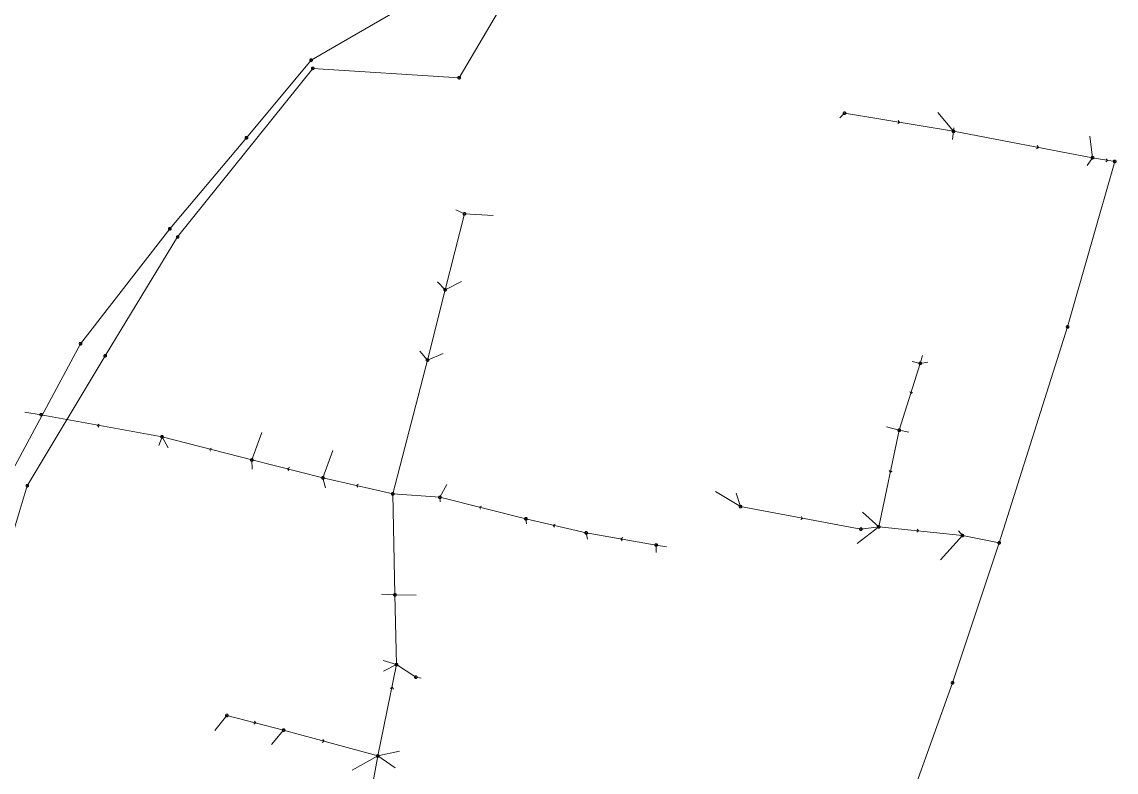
# Model space of a CAD drawing. Header units: metres. Extents: x 25504150 to 25508618, y 6694193 to 6702753.
# Drawn here: x 25504806.9 to 25505184, y 6695408.3 to 6695667.1 of the extents above; entities that cross this region are included whole.
import ezdxf

# ---------------------------------------------------------------- set-up
doc = ezdxf.new("R2010")
doc.units = ezdxf.units.M
for name, pattern in [('Sewer_node', [0]), ('Viemariputket', [0]), ('Viemarivarusteet', [0])]:
    doc.linetypes.add(name, pattern=pattern)
for name, color, linetype, lineweight in [('Sewer_node', 7, 'Sewer_node', 0), ('Viemariputket', 7, 'Viemariputket', 0), ('Viemarivarusteet', 7, 'Viemarivarusteet', 0)]:
    doc.layers.add(name, color=color, linetype=linetype, lineweight=lineweight)

msp = doc.modelspace()

# ---------------------------------------------------------------- linework, layer by layer
at = {"layer": 'Sewer_node', "color": 46, "linetype": 'Continuous', "true_color": 0x7f5f00, "flags": 128}
for points in [[(25504907.06, 6695653.88), (25504907.05, 6695653.95), (25504907.04, 6695654.02), (25504907.01, 6695654.09), (25504906.97, 6695654.15), (25504906.93, 6695654.21), (25504906.87, 6695654.25), (25504906.81, 6695654.29), (25504906.74, 6695654.32), (25504906.67, 6695654.33), (25504906.6, 6695654.34), (25504906.53, 6695654.33), (25504906.46, 6695654.32), (25504906.39, 6695654.29), (25504906.33, 6695654.25), (25504906.27, 6695654.21), (25504906.23, 6695654.15), (25504906.19, 6695654.09), (25504906.16, 6695654.02), (25504906.15, 6695653.95), (25504906.14, 6695653.88), (25504906.15, 6695653.81), (25504906.16, 6695653.74), (25504906.19, 6695653.67), (25504906.23, 6695653.61), (25504906.27, 6695653.55), (25504906.33, 6695653.51), (25504906.39, 6695653.47), (25504906.46, 6695653.44), (25504906.53, 6695653.43), (25504906.6, 6695653.42), (25504906.67, 6695653.43), (25504906.74, 6695653.44), (25504906.81, 6695653.47), (25504906.87, 6695653.51), (25504906.93, 6695653.55), (25504906.97, 6695653.61), (25504907.01, 6695653.67), (25504907.04, 6695653.74), (25504907.05, 6695653.81)], [(25504884.77, 6695627.11), (25504884.76, 6695627.18), (25504884.75, 6695627.26), (25504884.72, 6695627.32), (25504884.68, 6695627.39), (25504884.63, 6695627.44), (25504884.58, 6695627.49), (25504884.51, 6695627.53), (25504884.45, 6695627.56), (25504884.37, 6695627.57), (25504884.3, 6695627.58), (25504884.23, 6695627.57), (25504884.15, 6695627.56), (25504884.09, 6695627.53), (25504884.02, 6695627.49), (25504883.97, 6695627.44), (25504883.92, 6695627.39), (25504883.88, 6695627.32), (25504883.85, 6695627.26), (25504883.84, 6695627.18), (25504883.83, 6695627.11), (25504883.84, 6695627.04), (25504883.85, 6695626.96), (25504883.88, 6695626.9), (25504883.92, 6695626.83), (25504883.97, 6695626.78), (25504884.02, 6695626.73), (25504884.09, 6695626.69), (25504884.15, 6695626.66), (25504884.23, 6695626.65), (25504884.3, 6695626.64), (25504884.37, 6695626.65), (25504884.45, 6695626.66), (25504884.51, 6695626.69), (25504884.58, 6695626.73), (25504884.63, 6695626.78), (25504884.68, 6695626.83), (25504884.72, 6695626.9), (25504884.75, 6695626.96), (25504884.76, 6695627.04)], [(25504858.36, 6695595.72), (25504858.35, 6695595.79), (25504858.34, 6695595.86), (25504858.31, 6695595.93), (25504858.27, 6695595.99), (25504858.23, 6695596.05), (25504858.17, 6695596.09), (25504858.11, 6695596.13), (25504858.04, 6695596.16), (25504857.97, 6695596.17), (25504857.9, 6695596.18), (25504857.83, 6695596.17), (25504857.76, 6695596.16), (25504857.69, 6695596.13), (25504857.63, 6695596.09), (25504857.57, 6695596.05), (25504857.53, 6695595.99), (25504857.49, 6695595.93), (25504857.46, 6695595.86), (25504857.45, 6695595.79), (25504857.44, 6695595.72), (25504857.45, 6695595.65), (25504857.46, 6695595.58), (25504857.49, 6695595.51), (25504857.53, 6695595.45), (25504857.57, 6695595.39), (25504857.63, 6695595.35), (25504857.69, 6695595.31), (25504857.76, 6695595.28), (25504857.83, 6695595.27), (25504857.9, 6695595.26), (25504857.97, 6695595.27), (25504858.04, 6695595.28), (25504858.11, 6695595.31), (25504858.17, 6695595.35), (25504858.23, 6695595.39), (25504858.27, 6695595.45), (25504858.31, 6695595.51), (25504858.34, 6695595.58), (25504858.35, 6695595.65)], [(25504827.62, 6695556.07), (25504827.61, 6695556.14), (25504827.6, 6695556.21), (25504827.57, 6695556.28), (25504827.53, 6695556.34), (25504827.49, 6695556.4), (25504827.43, 6695556.44), (25504827.37, 6695556.48), (25504827.3, 6695556.51), (25504827.23, 6695556.52), (25504827.16, 6695556.53), (25504827.09, 6695556.52), (25504827.02, 6695556.51), (25504826.95, 6695556.48), (25504826.89, 6695556.44), (25504826.83, 6695556.4), (25504826.79, 6695556.34), (25504826.75, 6695556.28), (25504826.72, 6695556.21), (25504826.71, 6695556.14), (25504826.7, 6695556.07), (25504826.71, 6695556), (25504826.72, 6695555.93), (25504826.75, 6695555.86), (25504826.79, 6695555.8), (25504826.83, 6695555.74), (25504826.89, 6695555.7), (25504826.95, 6695555.66), (25504827.02, 6695555.63), (25504827.09, 6695555.62), (25504827.16, 6695555.61), (25504827.23, 6695555.62), (25504827.3, 6695555.63), (25504827.37, 6695555.66), (25504827.43, 6695555.7), (25504827.49, 6695555.74), (25504827.53, 6695555.8), (25504827.57, 6695555.86), (25504827.6, 6695555.93), (25504827.61, 6695556)], [(25505128.12, 6695439.11), (25505128.11, 6695439.18), (25505128.1, 6695439.25), (25505128.07, 6695439.32), (25505128.03, 6695439.38), (25505127.99, 6695439.44), (25505127.93, 6695439.48), (25505127.87, 6695439.52), (25505127.8, 6695439.55), (25505127.73, 6695439.56), (25505127.66, 6695439.57), (25505127.59, 6695439.56), (25505127.52, 6695439.55), (25505127.45, 6695439.52), (25505127.39, 6695439.48), (25505127.33, 6695439.44), (25505127.29, 6695439.38), (25505127.25, 6695439.32), (25505127.22, 6695439.25), (25505127.21, 6695439.18), (25505127.2, 6695439.11), (25505127.21, 6695439.04), (25505127.22, 6695438.97), (25505127.25, 6695438.9), (25505127.29, 6695438.84), (25505127.33, 6695438.78), (25505127.39, 6695438.74), (25505127.45, 6695438.7), (25505127.52, 6695438.67), (25505127.59, 6695438.66), (25505127.66, 6695438.65), (25505127.73, 6695438.66), (25505127.8, 6695438.67), (25505127.87, 6695438.7), (25505127.93, 6695438.74), (25505127.99, 6695438.78), (25505128.03, 6695438.84), (25505128.07, 6695438.9), (25505128.1, 6695438.97), (25505128.11, 6695439.04)]]:
    msp.add_lwpolyline(points, close=True, dxfattribs=at)
for points, elevation in [([(25504907.63, 6695651.05), (25504907.62, 6695651.12), (25504907.61, 6695651.19), (25504907.58, 6695651.26), (25504907.54, 6695651.32), (25504907.5, 6695651.38), (25504907.44, 6695651.42), (25504907.38, 6695651.46), (25504907.31, 6695651.49), (25504907.24, 6695651.5), (25504907.17, 6695651.51), (25504907.1, 6695651.5), (25504907.03, 6695651.49), (25504906.96, 6695651.46), (25504906.9, 6695651.42), (25504906.84, 6695651.38), (25504906.8, 6695651.32), (25504906.76, 6695651.26), (25504906.73, 6695651.19), (25504906.72, 6695651.12), (25504906.71, 6695651.05), (25504906.72, 6695650.98), (25504906.73, 6695650.91), (25504906.76, 6695650.84), (25504906.8, 6695650.78), (25504906.84, 6695650.72), (25504906.9, 6695650.68), (25504906.96, 6695650.64), (25504907.03, 6695650.61), (25504907.1, 6695650.6), (25504907.17, 6695650.59), (25504907.24, 6695650.6), (25504907.31, 6695650.61), (25504907.38, 6695650.64), (25504907.44, 6695650.68), (25504907.5, 6695650.72), (25504907.54, 6695650.78), (25504907.58, 6695650.84), (25504907.61, 6695650.91), (25504907.62, 6695650.98)], 31.28), ([(25504958.09, 6695647.82), (25504958.08, 6695647.89), (25504958.07, 6695647.96), (25504958.04, 6695648.03), (25504958, 6695648.09), (25504957.96, 6695648.15), (25504957.9, 6695648.19), (25504957.84, 6695648.23), (25504957.77, 6695648.26), (25504957.7, 6695648.27), (25504957.63, 6695648.28), (25504957.56, 6695648.27), (25504957.49, 6695648.26), (25504957.42, 6695648.23), (25504957.36, 6695648.19), (25504957.3, 6695648.15), (25504957.26, 6695648.09), (25504957.22, 6695648.03), (25504957.19, 6695647.96), (25504957.18, 6695647.89), (25504957.17, 6695647.82), (25504957.18, 6695647.75), (25504957.19, 6695647.68), (25504957.22, 6695647.61), (25504957.26, 6695647.55), (25504957.3, 6695647.49), (25504957.36, 6695647.45), (25504957.42, 6695647.41), (25504957.49, 6695647.38), (25504957.56, 6695647.37), (25504957.63, 6695647.36), (25504957.7, 6695647.37), (25504957.77, 6695647.38), (25504957.84, 6695647.41), (25504957.9, 6695647.45), (25504957.96, 6695647.49), (25504958, 6695647.55), (25504958.04, 6695647.61), (25504958.07, 6695647.68), (25504958.08, 6695647.75)], 31.3), ([(25505090.86, 6695635.58), (25505090.85, 6695635.65), (25505090.84, 6695635.72), (25505090.81, 6695635.79), (25505090.77, 6695635.85), (25505090.73, 6695635.91), (25505090.67, 6695635.95), (25505090.61, 6695635.99), (25505090.54, 6695636.02), (25505090.47, 6695636.03), (25505090.4, 6695636.04), (25505090.33, 6695636.03), (25505090.26, 6695636.02), (25505090.19, 6695635.99), (25505090.13, 6695635.95), (25505090.07, 6695635.91), (25505090.03, 6695635.85), (25505089.99, 6695635.79), (25505089.96, 6695635.72), (25505089.95, 6695635.65), (25505089.94, 6695635.58), (25505089.95, 6695635.51), (25505089.96, 6695635.44), (25505089.99, 6695635.37), (25505090.03, 6695635.31), (25505090.07, 6695635.25), (25505090.13, 6695635.21), (25505090.19, 6695635.17), (25505090.26, 6695635.14), (25505090.33, 6695635.13), (25505090.4, 6695635.12), (25505090.47, 6695635.13), (25505090.54, 6695635.14), (25505090.61, 6695635.17), (25505090.67, 6695635.21), (25505090.73, 6695635.25), (25505090.77, 6695635.31), (25505090.81, 6695635.37), (25505090.84, 6695635.44), (25505090.85, 6695635.51)], 42.41), ([(25505128.45, 6695629.33), (25505128.44, 6695629.4), (25505128.43, 6695629.47), (25505128.4, 6695629.54), (25505128.36, 6695629.6), (25505128.32, 6695629.66), (25505128.26, 6695629.7), (25505128.2, 6695629.74), (25505128.13, 6695629.77), (25505128.06, 6695629.78), (25505127.99, 6695629.79), (25505127.92, 6695629.78), (25505127.85, 6695629.77), (25505127.78, 6695629.74), (25505127.72, 6695629.7), (25505127.66, 6695629.66), (25505127.62, 6695629.6), (25505127.58, 6695629.54), (25505127.55, 6695629.47), (25505127.54, 6695629.4), (25505127.53, 6695629.33), (25505127.54, 6695629.26), (25505127.55, 6695629.19), (25505127.58, 6695629.12), (25505127.62, 6695629.06), (25505127.66, 6695629), (25505127.72, 6695628.96), (25505127.78, 6695628.92), (25505127.85, 6695628.89), (25505127.92, 6695628.88), (25505127.99, 6695628.87), (25505128.06, 6695628.88), (25505128.13, 6695628.89), (25505128.2, 6695628.92), (25505128.26, 6695628.96), (25505128.32, 6695629), (25505128.36, 6695629.06), (25505128.4, 6695629.12), (25505128.43, 6695629.19), (25505128.44, 6695629.26)], 40.49), ([(25505176.36, 6695620.24), (25505176.35, 6695620.31), (25505176.34, 6695620.38), (25505176.31, 6695620.45), (25505176.27, 6695620.51), (25505176.23, 6695620.57), (25505176.17, 6695620.61), (25505176.11, 6695620.65), (25505176.04, 6695620.68), (25505175.97, 6695620.69), (25505175.9, 6695620.7), (25505175.83, 6695620.69), (25505175.76, 6695620.68), (25505175.69, 6695620.65), (25505175.63, 6695620.61), (25505175.57, 6695620.57), (25505175.53, 6695620.51), (25505175.49, 6695620.45), (25505175.46, 6695620.38), (25505175.45, 6695620.31), (25505175.44, 6695620.24), (25505175.45, 6695620.17), (25505175.46, 6695620.1), (25505175.49, 6695620.03), (25505175.53, 6695619.97), (25505175.57, 6695619.91), (25505175.63, 6695619.87), (25505175.69, 6695619.83), (25505175.76, 6695619.8), (25505175.83, 6695619.79), (25505175.9, 6695619.78), (25505175.97, 6695619.79), (25505176.04, 6695619.8), (25505176.11, 6695619.83), (25505176.17, 6695619.87), (25505176.23, 6695619.91), (25505176.27, 6695619.97), (25505176.31, 6695620.03), (25505176.34, 6695620.1), (25505176.35, 6695620.17)], 37.94), ([(25505184.04, 6695618.94), (25505184.03, 6695619.01), (25505184.02, 6695619.09), (25505183.99, 6695619.15), (25505183.95, 6695619.22), (25505183.9, 6695619.27), (25505183.85, 6695619.32), (25505183.78, 6695619.36), (25505183.72, 6695619.39), (25505183.64, 6695619.4), (25505183.57, 6695619.41), (25505183.5, 6695619.4), (25505183.42, 6695619.39), (25505183.36, 6695619.36), (25505183.29, 6695619.32), (25505183.24, 6695619.27), (25505183.19, 6695619.22), (25505183.15, 6695619.15), (25505183.12, 6695619.09), (25505183.11, 6695619.01), (25505183.1, 6695618.94), (25505183.11, 6695618.87), (25505183.12, 6695618.79), (25505183.15, 6695618.73), (25505183.19, 6695618.66), (25505183.24, 6695618.61), (25505183.29, 6695618.56), (25505183.36, 6695618.52), (25505183.42, 6695618.49), (25505183.5, 6695618.48), (25505183.57, 6695618.47), (25505183.64, 6695618.48), (25505183.72, 6695618.49), (25505183.78, 6695618.52), (25505183.85, 6695618.56), (25505183.9, 6695618.61), (25505183.95, 6695618.66), (25505183.99, 6695618.73), (25505184.02, 6695618.79), (25505184.03, 6695618.87)], 37.76), ([(25504959.91, 6695600.84), (25504959.9, 6695600.91), (25504959.89, 6695600.98), (25504959.86, 6695601.05), (25504959.82, 6695601.11), (25504959.78, 6695601.17), (25504959.72, 6695601.21), (25504959.66, 6695601.25), (25504959.59, 6695601.28), (25504959.52, 6695601.29), (25504959.45, 6695601.3), (25504959.38, 6695601.29), (25504959.31, 6695601.28), (25504959.24, 6695601.25), (25504959.18, 6695601.21), (25504959.12, 6695601.17), (25504959.08, 6695601.11), (25504959.04, 6695601.05), (25504959.01, 6695600.98), (25504959, 6695600.91), (25504958.99, 6695600.84), (25504959, 6695600.77), (25504959.01, 6695600.7), (25504959.04, 6695600.63), (25504959.08, 6695600.57), (25504959.12, 6695600.51), (25504959.18, 6695600.47), (25504959.24, 6695600.43), (25504959.31, 6695600.4), (25504959.38, 6695600.39), (25504959.45, 6695600.38), (25504959.52, 6695600.39), (25504959.59, 6695600.4), (25504959.66, 6695600.43), (25504959.72, 6695600.47), (25504959.78, 6695600.51), (25504959.82, 6695600.57), (25504959.86, 6695600.63), (25504959.89, 6695600.7), (25504959.9, 6695600.77)], 32.07), ([(25504861.07, 6695592.88), (25504861.06, 6695592.95), (25504861.05, 6695593.02), (25504861.02, 6695593.09), (25504860.98, 6695593.15), (25504860.94, 6695593.21), (25504860.88, 6695593.25), (25504860.82, 6695593.29), (25504860.75, 6695593.32), (25504860.68, 6695593.33), (25504860.61, 6695593.34), (25504860.54, 6695593.33), (25504860.47, 6695593.32), (25504860.4, 6695593.29), (25504860.34, 6695593.25), (25504860.28, 6695593.21), (25504860.24, 6695593.15), (25504860.2, 6695593.09), (25504860.17, 6695593.02), (25504860.16, 6695592.95), (25504860.15, 6695592.88), (25504860.16, 6695592.81), (25504860.17, 6695592.74), (25504860.2, 6695592.67), (25504860.24, 6695592.61), (25504860.28, 6695592.55), (25504860.34, 6695592.51), (25504860.4, 6695592.47), (25504860.47, 6695592.44), (25504860.54, 6695592.43), (25504860.61, 6695592.42), (25504860.68, 6695592.43), (25504860.75, 6695592.44), (25504860.82, 6695592.47), (25504860.88, 6695592.51), (25504860.94, 6695592.55), (25504860.98, 6695592.61), (25504861.02, 6695592.67), (25504861.05, 6695592.74), (25504861.06, 6695592.81)], 30.37), ([(25504953.28, 6695574.67), (25504953.27, 6695574.74), (25504953.26, 6695574.81), (25504953.23, 6695574.88), (25504953.19, 6695574.94), (25504953.15, 6695575), (25504953.09, 6695575.04), (25504953.03, 6695575.08), (25504952.96, 6695575.11), (25504952.89, 6695575.12), (25504952.82, 6695575.13), (25504952.75, 6695575.12), (25504952.68, 6695575.11), (25504952.61, 6695575.08), (25504952.55, 6695575.04), (25504952.49, 6695575), (25504952.45, 6695574.94), (25504952.41, 6695574.88), (25504952.38, 6695574.81), (25504952.37, 6695574.74), (25504952.36, 6695574.67), (25504952.37, 6695574.6), (25504952.38, 6695574.53), (25504952.41, 6695574.46), (25504952.45, 6695574.4), (25504952.49, 6695574.34), (25504952.55, 6695574.3), (25504952.61, 6695574.26), (25504952.68, 6695574.23), (25504952.75, 6695574.22), (25504952.82, 6695574.21), (25504952.89, 6695574.22), (25504952.96, 6695574.23), (25504953.03, 6695574.26), (25504953.09, 6695574.3), (25504953.15, 6695574.34), (25504953.19, 6695574.4), (25504953.23, 6695574.46), (25504953.26, 6695574.53), (25504953.27, 6695574.6)], 32.38), ([(25505167.79, 6695561.88), (25505167.78, 6695561.95), (25505167.77, 6695562.02), (25505167.74, 6695562.09), (25505167.7, 6695562.15), (25505167.66, 6695562.21), (25505167.6, 6695562.25), (25505167.54, 6695562.29), (25505167.47, 6695562.32), (25505167.4, 6695562.33), (25505167.33, 6695562.34), (25505167.26, 6695562.33), (25505167.19, 6695562.32), (25505167.12, 6695562.29), (25505167.06, 6695562.25), (25505167, 6695562.21), (25505166.96, 6695562.15), (25505166.92, 6695562.09), (25505166.89, 6695562.02), (25505166.88, 6695561.95), (25505166.87, 6695561.88), (25505166.88, 6695561.81), (25505166.89, 6695561.74), (25505166.92, 6695561.67), (25505166.96, 6695561.61), (25505167, 6695561.55), (25505167.06, 6695561.51), (25505167.12, 6695561.47), (25505167.19, 6695561.44), (25505167.26, 6695561.43), (25505167.33, 6695561.42), (25505167.4, 6695561.43), (25505167.47, 6695561.44), (25505167.54, 6695561.47), (25505167.6, 6695561.51), (25505167.66, 6695561.55), (25505167.7, 6695561.61), (25505167.74, 6695561.67), (25505167.77, 6695561.74), (25505167.78, 6695561.81)], 37.21), ([(25504836.1, 6695551.91), (25504836.09, 6695551.98), (25504836.08, 6695552.05), (25504836.05, 6695552.12), (25504836.01, 6695552.18), (25504835.97, 6695552.24), (25504835.91, 6695552.28), (25504835.85, 6695552.32), (25504835.78, 6695552.35), (25504835.71, 6695552.36), (25504835.64, 6695552.37), (25504835.57, 6695552.36), (25504835.5, 6695552.35), (25504835.43, 6695552.32), (25504835.37, 6695552.28), (25504835.31, 6695552.24), (25504835.27, 6695552.18), (25504835.23, 6695552.12), (25504835.2, 6695552.05), (25504835.19, 6695551.98), (25504835.18, 6695551.91), (25504835.19, 6695551.84), (25504835.2, 6695551.77), (25504835.23, 6695551.7), (25504835.27, 6695551.64), (25504835.31, 6695551.58), (25504835.37, 6695551.54), (25504835.43, 6695551.5), (25504835.5, 6695551.47), (25504835.57, 6695551.46), (25504835.64, 6695551.45), (25504835.71, 6695551.46), (25504835.78, 6695551.47), (25504835.85, 6695551.5), (25504835.91, 6695551.54), (25504835.97, 6695551.58), (25504836.01, 6695551.64), (25504836.05, 6695551.7), (25504836.08, 6695551.77), (25504836.09, 6695551.84)], 31.01), ([(25504947.17, 6695550.42), (25504947.16, 6695550.49), (25504947.15, 6695550.57), (25504947.12, 6695550.63), (25504947.08, 6695550.7), (25504947.03, 6695550.75), (25504946.98, 6695550.8), (25504946.91, 6695550.84), (25504946.85, 6695550.87), (25504946.77, 6695550.88), (25504946.7, 6695550.89), (25504946.63, 6695550.88), (25504946.55, 6695550.87), (25504946.49, 6695550.84), (25504946.42, 6695550.8), (25504946.37, 6695550.75), (25504946.32, 6695550.7), (25504946.28, 6695550.63), (25504946.25, 6695550.57), (25504946.24, 6695550.49), (25504946.23, 6695550.42), (25504946.24, 6695550.35), (25504946.25, 6695550.27), (25504946.28, 6695550.21), (25504946.32, 6695550.14), (25504946.37, 6695550.09), (25504946.42, 6695550.04), (25504946.49, 6695550), (25504946.55, 6695549.97), (25504946.63, 6695549.96), (25504946.7, 6695549.95), (25504946.77, 6695549.96), (25504946.85, 6695549.97), (25504946.91, 6695550), (25504946.98, 6695550.04), (25504947.03, 6695550.09), (25504947.08, 6695550.14), (25504947.12, 6695550.21), (25504947.15, 6695550.27), (25504947.16, 6695550.35)], 32.55), ([(25505117, 6695549.29), (25505116.99, 6695549.36), (25505116.98, 6695549.43), (25505116.95, 6695549.5), (25505116.91, 6695549.56), (25505116.87, 6695549.62), (25505116.81, 6695549.66), (25505116.75, 6695549.7), (25505116.68, 6695549.73), (25505116.61, 6695549.74), (25505116.54, 6695549.75), (25505116.47, 6695549.74), (25505116.4, 6695549.73), (25505116.33, 6695549.7), (25505116.27, 6695549.66), (25505116.21, 6695549.62), (25505116.17, 6695549.56), (25505116.13, 6695549.5), (25505116.1, 6695549.43), (25505116.09, 6695549.36), (25505116.08, 6695549.29), (25505116.09, 6695549.22), (25505116.1, 6695549.15), (25505116.13, 6695549.08), (25505116.17, 6695549.02), (25505116.21, 6695548.96), (25505116.27, 6695548.92), (25505116.33, 6695548.88), (25505116.4, 6695548.85), (25505116.47, 6695548.84), (25505116.54, 6695548.83), (25505116.61, 6695548.84), (25505116.68, 6695548.85), (25505116.75, 6695548.88), (25505116.81, 6695548.92), (25505116.87, 6695548.96), (25505116.91, 6695549.02), (25505116.95, 6695549.08), (25505116.98, 6695549.15), (25505116.99, 6695549.22)], 39.23), ([(25504814.07, 6695531.59), (25504814.06, 6695531.66), (25504814.05, 6695531.73), (25504814.02, 6695531.8), (25504813.98, 6695531.86), (25504813.94, 6695531.92), (25504813.88, 6695531.96), (25504813.82, 6695532), (25504813.75, 6695532.03), (25504813.68, 6695532.04), (25504813.61, 6695532.05), (25504813.54, 6695532.04), (25504813.47, 6695532.03), (25504813.4, 6695532), (25504813.34, 6695531.96), (25504813.28, 6695531.92), (25504813.24, 6695531.86), (25504813.2, 6695531.8), (25504813.17, 6695531.73), (25504813.16, 6695531.66), (25504813.15, 6695531.59), (25504813.16, 6695531.52), (25504813.17, 6695531.45), (25504813.2, 6695531.38), (25504813.24, 6695531.32), (25504813.28, 6695531.26), (25504813.34, 6695531.22), (25504813.4, 6695531.18), (25504813.47, 6695531.15), (25504813.54, 6695531.14), (25504813.61, 6695531.13), (25504813.68, 6695531.14), (25504813.75, 6695531.15), (25504813.82, 6695531.18), (25504813.88, 6695531.22), (25504813.94, 6695531.26), (25504813.98, 6695531.32), (25504814.02, 6695531.38), (25504814.05, 6695531.45), (25504814.06, 6695531.52)], 31.4), ([(25505109.74, 6695526.21), (25505109.73, 6695526.28), (25505109.72, 6695526.35), (25505109.69, 6695526.42), (25505109.65, 6695526.48), (25505109.61, 6695526.54), (25505109.55, 6695526.58), (25505109.49, 6695526.62), (25505109.42, 6695526.65), (25505109.35, 6695526.66), (25505109.28, 6695526.67), (25505109.21, 6695526.66), (25505109.14, 6695526.65), (25505109.07, 6695526.62), (25505109.01, 6695526.58), (25505108.95, 6695526.54), (25505108.91, 6695526.48), (25505108.87, 6695526.42), (25505108.84, 6695526.35), (25505108.83, 6695526.28), (25505108.82, 6695526.21), (25505108.83, 6695526.14), (25505108.84, 6695526.07), (25505108.87, 6695526), (25505108.91, 6695525.94), (25505108.95, 6695525.88), (25505109.01, 6695525.84), (25505109.07, 6695525.8), (25505109.14, 6695525.77), (25505109.21, 6695525.76), (25505109.28, 6695525.75), (25505109.35, 6695525.76), (25505109.42, 6695525.77), (25505109.49, 6695525.8), (25505109.55, 6695525.84), (25505109.61, 6695525.88), (25505109.65, 6695525.94), (25505109.69, 6695526), (25505109.72, 6695526.07), (25505109.73, 6695526.14)], 37.69), ([(25504855.68, 6695523.95), (25504855.67, 6695524.02), (25504855.66, 6695524.09), (25504855.63, 6695524.16), (25504855.59, 6695524.22), (25504855.55, 6695524.28), (25504855.49, 6695524.32), (25504855.43, 6695524.36), (25504855.36, 6695524.39), (25504855.29, 6695524.4), (25504855.22, 6695524.41), (25504855.15, 6695524.4), (25504855.08, 6695524.39), (25504855.01, 6695524.36), (25504854.95, 6695524.32), (25504854.89, 6695524.28), (25504854.85, 6695524.22), (25504854.81, 6695524.16), (25504854.78, 6695524.09), (25504854.77, 6695524.02), (25504854.76, 6695523.95), (25504854.77, 6695523.88), (25504854.78, 6695523.81), (25504854.81, 6695523.74), (25504854.85, 6695523.68), (25504854.89, 6695523.62), (25504854.95, 6695523.58), (25504855.01, 6695523.54), (25504855.08, 6695523.51), (25504855.15, 6695523.5), (25504855.22, 6695523.49), (25504855.29, 6695523.5), (25504855.36, 6695523.51), (25504855.43, 6695523.54), (25504855.49, 6695523.58), (25504855.55, 6695523.62), (25504855.59, 6695523.68), (25504855.63, 6695523.74), (25504855.66, 6695523.81), (25504855.67, 6695523.88)], 31.31), ([(25504886.64, 6695515.97), (25504886.63, 6695516.04), (25504886.62, 6695516.11), (25504886.59, 6695516.18), (25504886.55, 6695516.24), (25504886.51, 6695516.3), (25504886.45, 6695516.34), (25504886.39, 6695516.38), (25504886.32, 6695516.41), (25504886.25, 6695516.42), (25504886.18, 6695516.43), (25504886.11, 6695516.42), (25504886.04, 6695516.41), (25504885.97, 6695516.38), (25504885.91, 6695516.34), (25504885.85, 6695516.3), (25504885.81, 6695516.24), (25504885.77, 6695516.18), (25504885.74, 6695516.11), (25504885.73, 6695516.04), (25504885.72, 6695515.97), (25504885.73, 6695515.9), (25504885.74, 6695515.83), (25504885.77, 6695515.76), (25504885.81, 6695515.7), (25504885.85, 6695515.64), (25504885.91, 6695515.6), (25504885.97, 6695515.56), (25504886.04, 6695515.53), (25504886.11, 6695515.52), (25504886.18, 6695515.51), (25504886.25, 6695515.52), (25504886.32, 6695515.53), (25504886.39, 6695515.56), (25504886.45, 6695515.6), (25504886.51, 6695515.64), (25504886.55, 6695515.7), (25504886.59, 6695515.76), (25504886.62, 6695515.83), (25504886.63, 6695515.9)], 32.61), ([(25504809.26, 6695507.09), (25504809.25, 6695507.16), (25504809.24, 6695507.23), (25504809.21, 6695507.3), (25504809.17, 6695507.36), (25504809.13, 6695507.42), (25504809.07, 6695507.46), (25504809.01, 6695507.5), (25504808.94, 6695507.53), (25504808.87, 6695507.54), (25504808.8, 6695507.55), (25504808.73, 6695507.54), (25504808.66, 6695507.53), (25504808.59, 6695507.5), (25504808.53, 6695507.46), (25504808.47, 6695507.42), (25504808.43, 6695507.36), (25504808.39, 6695507.3), (25504808.36, 6695507.23), (25504808.35, 6695507.16), (25504808.34, 6695507.09), (25504808.35, 6695507.02), (25504808.36, 6695506.95), (25504808.39, 6695506.88), (25504808.43, 6695506.82), (25504808.47, 6695506.76), (25504808.53, 6695506.72), (25504808.59, 6695506.68), (25504808.66, 6695506.65), (25504808.73, 6695506.64), (25504808.8, 6695506.63), (25504808.87, 6695506.64), (25504808.94, 6695506.65), (25504809.01, 6695506.68), (25504809.07, 6695506.72), (25504809.13, 6695506.76), (25504809.17, 6695506.82), (25504809.21, 6695506.88), (25504809.24, 6695506.95), (25504809.25, 6695507.02)], 30.39), ([(25504911.16, 6695509.77), (25504911.15, 6695509.84), (25504911.14, 6695509.91), (25504911.11, 6695509.98), (25504911.07, 6695510.04), (25504911.03, 6695510.1), (25504910.97, 6695510.14), (25504910.91, 6695510.18), (25504910.84, 6695510.21), (25504910.77, 6695510.22), (25504910.7, 6695510.23), (25504910.63, 6695510.22), (25504910.56, 6695510.21), (25504910.49, 6695510.18), (25504910.43, 6695510.14), (25504910.37, 6695510.1), (25504910.33, 6695510.04), (25504910.29, 6695509.98), (25504910.26, 6695509.91), (25504910.25, 6695509.84), (25504910.24, 6695509.77), (25504910.25, 6695509.7), (25504910.26, 6695509.63), (25504910.29, 6695509.56), (25504910.33, 6695509.5), (25504910.37, 6695509.44), (25504910.43, 6695509.4), (25504910.49, 6695509.36), (25504910.56, 6695509.33), (25504910.63, 6695509.32), (25504910.7, 6695509.31), (25504910.77, 6695509.32), (25504910.84, 6695509.33), (25504910.91, 6695509.36), (25504910.97, 6695509.4), (25504911.03, 6695509.44), (25504911.07, 6695509.5), (25504911.11, 6695509.56), (25504911.14, 6695509.63), (25504911.15, 6695509.7)], 32.32), ([(25504935.2, 6695504.28), (25504935.19, 6695504.35), (25504935.18, 6695504.42), (25504935.15, 6695504.49), (25504935.11, 6695504.55), (25504935.07, 6695504.61), (25504935.01, 6695504.65), (25504934.95, 6695504.69), (25504934.88, 6695504.72), (25504934.81, 6695504.73), (25504934.74, 6695504.74), (25504934.67, 6695504.73), (25504934.6, 6695504.72), (25504934.53, 6695504.69), (25504934.47, 6695504.65), (25504934.41, 6695504.61), (25504934.37, 6695504.55), (25504934.33, 6695504.49), (25504934.3, 6695504.42), (25504934.29, 6695504.35), (25504934.28, 6695504.28), (25504934.29, 6695504.21), (25504934.3, 6695504.14), (25504934.33, 6695504.07), (25504934.37, 6695504.01), (25504934.41, 6695503.95), (25504934.47, 6695503.91), (25504934.53, 6695503.87), (25504934.6, 6695503.84), (25504934.67, 6695503.83), (25504934.74, 6695503.82), (25504934.81, 6695503.83), (25504934.88, 6695503.84), (25504934.95, 6695503.87), (25504935.01, 6695503.91), (25504935.07, 6695503.95), (25504935.11, 6695504.01), (25504935.15, 6695504.07), (25504935.18, 6695504.14), (25504935.19, 6695504.21)], 32.38), ([(25504951.45, 6695503.08), (25504951.44, 6695503.15), (25504951.43, 6695503.22), (25504951.4, 6695503.29), (25504951.36, 6695503.35), (25504951.32, 6695503.41), (25504951.26, 6695503.45), (25504951.2, 6695503.49), (25504951.13, 6695503.52), (25504951.06, 6695503.53), (25504950.99, 6695503.54), (25504950.92, 6695503.53), (25504950.85, 6695503.52), (25504950.78, 6695503.49), (25504950.72, 6695503.45), (25504950.66, 6695503.41), (25504950.62, 6695503.35), (25504950.58, 6695503.29), (25504950.55, 6695503.22), (25504950.54, 6695503.15), (25504950.53, 6695503.08), (25504950.54, 6695503.01), (25504950.55, 6695502.94), (25504950.58, 6695502.87), (25504950.62, 6695502.81), (25504950.66, 6695502.75), (25504950.72, 6695502.71), (25504950.78, 6695502.67), (25504950.85, 6695502.64), (25504950.92, 6695502.63), (25504950.99, 6695502.62), (25504951.06, 6695502.63), (25504951.13, 6695502.64), (25504951.2, 6695502.67), (25504951.26, 6695502.71), (25504951.32, 6695502.75), (25504951.36, 6695502.81), (25504951.4, 6695502.87), (25504951.43, 6695502.94), (25504951.44, 6695503.01)], 32.61), ([(25505055.06, 6695499.86), (25505055.05, 6695499.93), (25505055.04, 6695500), (25505055.01, 6695500.07), (25505054.97, 6695500.13), (25505054.93, 6695500.19), (25505054.87, 6695500.23), (25505054.81, 6695500.27), (25505054.74, 6695500.3), (25505054.67, 6695500.31), (25505054.6, 6695500.32), (25505054.53, 6695500.31), (25505054.46, 6695500.3), (25505054.39, 6695500.27), (25505054.33, 6695500.23), (25505054.27, 6695500.19), (25505054.23, 6695500.13), (25505054.19, 6695500.07), (25505054.16, 6695500), (25505054.15, 6695499.93), (25505054.14, 6695499.86), (25505054.15, 6695499.79), (25505054.16, 6695499.72), (25505054.19, 6695499.65), (25505054.23, 6695499.59), (25505054.27, 6695499.53), (25505054.33, 6695499.49), (25505054.39, 6695499.45), (25505054.46, 6695499.42), (25505054.53, 6695499.41), (25505054.6, 6695499.4), (25505054.67, 6695499.41), (25505054.74, 6695499.42), (25505054.81, 6695499.45), (25505054.87, 6695499.49), (25505054.93, 6695499.53), (25505054.97, 6695499.59), (25505055.01, 6695499.65), (25505055.04, 6695499.72), (25505055.05, 6695499.79)], 37.37), ([(25504981.1, 6695495.68), (25504981.09, 6695495.75), (25504981.08, 6695495.82), (25504981.05, 6695495.89), (25504981.01, 6695495.95), (25504980.97, 6695496.01), (25504980.91, 6695496.05), (25504980.85, 6695496.09), (25504980.78, 6695496.12), (25504980.71, 6695496.13), (25504980.64, 6695496.14), (25504980.57, 6695496.13), (25504980.5, 6695496.12), (25504980.43, 6695496.09), (25504980.37, 6695496.05), (25504980.31, 6695496.01), (25504980.27, 6695495.95), (25504980.23, 6695495.89), (25504980.2, 6695495.82), (25504980.19, 6695495.75), (25504980.18, 6695495.68), (25504980.19, 6695495.61), (25504980.2, 6695495.54), (25504980.23, 6695495.47), (25504980.27, 6695495.41), (25504980.31, 6695495.35), (25504980.37, 6695495.31), (25504980.43, 6695495.27), (25504980.5, 6695495.24), (25504980.57, 6695495.23), (25504980.64, 6695495.22), (25504980.71, 6695495.23), (25504980.78, 6695495.24), (25504980.85, 6695495.27), (25504980.91, 6695495.31), (25504980.97, 6695495.35), (25504981.01, 6695495.41), (25504981.05, 6695495.47), (25504981.08, 6695495.54), (25504981.09, 6695495.61)], 34.07), ([(25505096.54, 6695492.12), (25505096.53, 6695492.19), (25505096.52, 6695492.26), (25505096.49, 6695492.33), (25505096.45, 6695492.39), (25505096.41, 6695492.45), (25505096.35, 6695492.49), (25505096.29, 6695492.53), (25505096.22, 6695492.56), (25505096.15, 6695492.57), (25505096.08, 6695492.58), (25505096.01, 6695492.57), (25505095.94, 6695492.56), (25505095.87, 6695492.53), (25505095.81, 6695492.49), (25505095.75, 6695492.45), (25505095.71, 6695492.39), (25505095.67, 6695492.33), (25505095.64, 6695492.26), (25505095.63, 6695492.19), (25505095.62, 6695492.12), (25505095.63, 6695492.05), (25505095.64, 6695491.98), (25505095.67, 6695491.91), (25505095.71, 6695491.85), (25505095.75, 6695491.79), (25505095.81, 6695491.75), (25505095.87, 6695491.71), (25505095.94, 6695491.68), (25505096.01, 6695491.67), (25505096.08, 6695491.66), (25505096.15, 6695491.67), (25505096.22, 6695491.68), (25505096.29, 6695491.71), (25505096.35, 6695491.75), (25505096.41, 6695491.79), (25505096.45, 6695491.85), (25505096.49, 6695491.91), (25505096.52, 6695491.98), (25505096.53, 6695492.05)], 37.06), ([(25505102.72, 6695492.91), (25505102.71, 6695492.98), (25505102.7, 6695493.05), (25505102.67, 6695493.12), (25505102.63, 6695493.18), (25505102.59, 6695493.24), (25505102.53, 6695493.28), (25505102.47, 6695493.32), (25505102.4, 6695493.35), (25505102.33, 6695493.36), (25505102.26, 6695493.37), (25505102.19, 6695493.36), (25505102.12, 6695493.35), (25505102.05, 6695493.32), (25505101.99, 6695493.28), (25505101.93, 6695493.24), (25505101.89, 6695493.18), (25505101.85, 6695493.12), (25505101.82, 6695493.05), (25505101.81, 6695492.98), (25505101.8, 6695492.91), (25505101.81, 6695492.84), (25505101.82, 6695492.77), (25505101.85, 6695492.7), (25505101.89, 6695492.64), (25505101.93, 6695492.58), (25505101.99, 6695492.54), (25505102.05, 6695492.5), (25505102.12, 6695492.47), (25505102.19, 6695492.46), (25505102.26, 6695492.45), (25505102.33, 6695492.46), (25505102.4, 6695492.47), (25505102.47, 6695492.5), (25505102.53, 6695492.54), (25505102.59, 6695492.58), (25505102.63, 6695492.64), (25505102.67, 6695492.7), (25505102.7, 6695492.77), (25505102.71, 6695492.84)], 36.55), ([(25505001.88, 6695490.8), (25505001.87, 6695490.87), (25505001.86, 6695490.94), (25505001.83, 6695491.01), (25505001.79, 6695491.07), (25505001.75, 6695491.13), (25505001.69, 6695491.17), (25505001.63, 6695491.21), (25505001.56, 6695491.24), (25505001.49, 6695491.25), (25505001.42, 6695491.26), (25505001.35, 6695491.25), (25505001.28, 6695491.24), (25505001.21, 6695491.21), (25505001.15, 6695491.17), (25505001.09, 6695491.13), (25505001.05, 6695491.07), (25505001.01, 6695491.01), (25505000.98, 6695490.94), (25505000.97, 6695490.87), (25505000.96, 6695490.8), (25505000.97, 6695490.73), (25505000.98, 6695490.66), (25505001.01, 6695490.59), (25505001.05, 6695490.53), (25505001.09, 6695490.47), (25505001.15, 6695490.43), (25505001.21, 6695490.39), (25505001.28, 6695490.36), (25505001.35, 6695490.35), (25505001.42, 6695490.34), (25505001.49, 6695490.35), (25505001.56, 6695490.36), (25505001.63, 6695490.39), (25505001.69, 6695490.43), (25505001.75, 6695490.47), (25505001.79, 6695490.53), (25505001.83, 6695490.59), (25505001.86, 6695490.66), (25505001.87, 6695490.73)], 35.54), ([(25505131.51, 6695489.9), (25505131.5, 6695489.97), (25505131.49, 6695490.04), (25505131.46, 6695490.11), (25505131.42, 6695490.17), (25505131.38, 6695490.23), (25505131.32, 6695490.27), (25505131.26, 6695490.31), (25505131.19, 6695490.34), (25505131.12, 6695490.35), (25505131.05, 6695490.36), (25505130.98, 6695490.35), (25505130.91, 6695490.34), (25505130.84, 6695490.31), (25505130.78, 6695490.27), (25505130.72, 6695490.23), (25505130.68, 6695490.17), (25505130.64, 6695490.11), (25505130.61, 6695490.04), (25505130.6, 6695489.97), (25505130.59, 6695489.9), (25505130.6, 6695489.83), (25505130.61, 6695489.76), (25505130.64, 6695489.69), (25505130.68, 6695489.63), (25505130.72, 6695489.57), (25505130.78, 6695489.53), (25505130.84, 6695489.49), (25505130.91, 6695489.46), (25505130.98, 6695489.45), (25505131.05, 6695489.44), (25505131.12, 6695489.45), (25505131.19, 6695489.46), (25505131.26, 6695489.49), (25505131.32, 6695489.53), (25505131.38, 6695489.57), (25505131.42, 6695489.63), (25505131.46, 6695489.69), (25505131.49, 6695489.76), (25505131.5, 6695489.83)], 36.74), ([(25505026.01, 6695486.63), (25505026, 6695486.7), (25505025.99, 6695486.77), (25505025.96, 6695486.84), (25505025.92, 6695486.9), (25505025.88, 6695486.96), (25505025.82, 6695487), (25505025.76, 6695487.04), (25505025.69, 6695487.07), (25505025.62, 6695487.08), (25505025.55, 6695487.09), (25505025.48, 6695487.08), (25505025.41, 6695487.07), (25505025.34, 6695487.04), (25505025.28, 6695487), (25505025.22, 6695486.96), (25505025.18, 6695486.9), (25505025.14, 6695486.84), (25505025.11, 6695486.77), (25505025.1, 6695486.7), (25505025.09, 6695486.63), (25505025.1, 6695486.56), (25505025.11, 6695486.49), (25505025.14, 6695486.42), (25505025.18, 6695486.36), (25505025.22, 6695486.3), (25505025.28, 6695486.26), (25505025.34, 6695486.22), (25505025.41, 6695486.19), (25505025.48, 6695486.18), (25505025.55, 6695486.17), (25505025.62, 6695486.18), (25505025.69, 6695486.19), (25505025.76, 6695486.22), (25505025.82, 6695486.26), (25505025.88, 6695486.3), (25505025.92, 6695486.36), (25505025.96, 6695486.42), (25505025.99, 6695486.49), (25505026, 6695486.56)], 37.19), ([(25505144.21, 6695487.39), (25505144.2, 6695487.46), (25505144.19, 6695487.53), (25505144.16, 6695487.6), (25505144.12, 6695487.66), (25505144.08, 6695487.72), (25505144.02, 6695487.76), (25505143.96, 6695487.8), (25505143.89, 6695487.83), (25505143.82, 6695487.84), (25505143.75, 6695487.85), (25505143.68, 6695487.84), (25505143.61, 6695487.83), (25505143.54, 6695487.8), (25505143.48, 6695487.76), (25505143.42, 6695487.72), (25505143.38, 6695487.66), (25505143.34, 6695487.6), (25505143.31, 6695487.53), (25505143.3, 6695487.46), (25505143.29, 6695487.39), (25505143.3, 6695487.32), (25505143.31, 6695487.25), (25505143.34, 6695487.18), (25505143.38, 6695487.12), (25505143.42, 6695487.06), (25505143.48, 6695487.02), (25505143.54, 6695486.98), (25505143.61, 6695486.95), (25505143.68, 6695486.94), (25505143.75, 6695486.93), (25505143.82, 6695486.94), (25505143.89, 6695486.95), (25505143.96, 6695486.98), (25505144.02, 6695487.02), (25505144.08, 6695487.06), (25505144.12, 6695487.12), (25505144.16, 6695487.18), (25505144.19, 6695487.25), (25505144.2, 6695487.32)], 36.6), ([(25504935.95, 6695469.43), (25504935.94, 6695469.5), (25504935.93, 6695469.57), (25504935.9, 6695469.64), (25504935.86, 6695469.7), (25504935.82, 6695469.76), (25504935.76, 6695469.8), (25504935.7, 6695469.84), (25504935.63, 6695469.87), (25504935.56, 6695469.88), (25504935.49, 6695469.89), (25504935.42, 6695469.88), (25504935.35, 6695469.87), (25504935.28, 6695469.84), (25504935.22, 6695469.8), (25504935.16, 6695469.76), (25504935.12, 6695469.7), (25504935.08, 6695469.64), (25504935.05, 6695469.57), (25504935.04, 6695469.5), (25504935.03, 6695469.43), (25504935.04, 6695469.36), (25504935.05, 6695469.29), (25504935.08, 6695469.22), (25504935.12, 6695469.16), (25504935.16, 6695469.1), (25504935.22, 6695469.06), (25504935.28, 6695469.02), (25504935.35, 6695468.99), (25504935.42, 6695468.98), (25504935.49, 6695468.97), (25504935.56, 6695468.98), (25504935.63, 6695468.99), (25504935.7, 6695469.02), (25504935.76, 6695469.06), (25504935.82, 6695469.1), (25504935.86, 6695469.16), (25504935.9, 6695469.22), (25504935.93, 6695469.29), (25504935.94, 6695469.36)], 33.37), ([(25504936.51, 6695445.36), (25504936.5, 6695445.43), (25504936.49, 6695445.5), (25504936.46, 6695445.57), (25504936.42, 6695445.63), (25504936.38, 6695445.69), (25504936.32, 6695445.73), (25504936.26, 6695445.77), (25504936.19, 6695445.8), (25504936.12, 6695445.81), (25504936.05, 6695445.82), (25504935.98, 6695445.81), (25504935.91, 6695445.8), (25504935.84, 6695445.77), (25504935.78, 6695445.73), (25504935.72, 6695445.69), (25504935.68, 6695445.63), (25504935.64, 6695445.57), (25504935.61, 6695445.5), (25504935.6, 6695445.43), (25504935.59, 6695445.36), (25504935.6, 6695445.29), (25504935.61, 6695445.22), (25504935.64, 6695445.15), (25504935.68, 6695445.09), (25504935.72, 6695445.03), (25504935.78, 6695444.99), (25504935.84, 6695444.95), (25504935.91, 6695444.92), (25504935.98, 6695444.91), (25504936.05, 6695444.9), (25504936.12, 6695444.91), (25504936.19, 6695444.92), (25504936.26, 6695444.95), (25504936.32, 6695444.99), (25504936.38, 6695445.03), (25504936.42, 6695445.09), (25504936.46, 6695445.15), (25504936.49, 6695445.22), (25504936.5, 6695445.29)], 33.87), ([(25504943.15, 6695441.04), (25504943.14, 6695441.11), (25504943.13, 6695441.18), (25504943.1, 6695441.25), (25504943.06, 6695441.31), (25504943.02, 6695441.37), (25504942.96, 6695441.41), (25504942.9, 6695441.45), (25504942.83, 6695441.48), (25504942.76, 6695441.49), (25504942.69, 6695441.5), (25504942.62, 6695441.49), (25504942.55, 6695441.48), (25504942.48, 6695441.45), (25504942.42, 6695441.41), (25504942.36, 6695441.37), (25504942.32, 6695441.31), (25504942.28, 6695441.25), (25504942.25, 6695441.18), (25504942.24, 6695441.11), (25504942.23, 6695441.04), (25504942.24, 6695440.97), (25504942.25, 6695440.9), (25504942.28, 6695440.83), (25504942.32, 6695440.77), (25504942.36, 6695440.71), (25504942.42, 6695440.67), (25504942.48, 6695440.63), (25504942.55, 6695440.6), (25504942.62, 6695440.59), (25504942.69, 6695440.58), (25504942.76, 6695440.59), (25504942.83, 6695440.6), (25504942.9, 6695440.63), (25504942.96, 6695440.67), (25504943.02, 6695440.71), (25504943.06, 6695440.77), (25504943.1, 6695440.83), (25504943.13, 6695440.9), (25504943.14, 6695440.97)], 33.59), ([(25504878.05, 6695427.82), (25504878.04, 6695427.89), (25504878.03, 6695427.96), (25504878, 6695428.03), (25504877.96, 6695428.09), (25504877.92, 6695428.15), (25504877.86, 6695428.19), (25504877.8, 6695428.23), (25504877.73, 6695428.26), (25504877.66, 6695428.27), (25504877.59, 6695428.28), (25504877.52, 6695428.27), (25504877.45, 6695428.26), (25504877.38, 6695428.23), (25504877.32, 6695428.19), (25504877.26, 6695428.15), (25504877.22, 6695428.09), (25504877.18, 6695428.03), (25504877.15, 6695427.96), (25504877.14, 6695427.89), (25504877.13, 6695427.82), (25504877.14, 6695427.75), (25504877.15, 6695427.68), (25504877.18, 6695427.61), (25504877.22, 6695427.55), (25504877.26, 6695427.49), (25504877.32, 6695427.45), (25504877.38, 6695427.41), (25504877.45, 6695427.38), (25504877.52, 6695427.37), (25504877.59, 6695427.36), (25504877.66, 6695427.37), (25504877.73, 6695427.38), (25504877.8, 6695427.41), (25504877.86, 6695427.45), (25504877.92, 6695427.49), (25504877.96, 6695427.55), (25504878, 6695427.61), (25504878.03, 6695427.68), (25504878.04, 6695427.75)], 36.3), ([(25504897.59, 6695422.79), (25504897.58, 6695422.86), (25504897.57, 6695422.93), (25504897.54, 6695423), (25504897.5, 6695423.06), (25504897.46, 6695423.12), (25504897.4, 6695423.16), (25504897.34, 6695423.2), (25504897.27, 6695423.23), (25504897.2, 6695423.24), (25504897.13, 6695423.25), (25504897.06, 6695423.24), (25504896.99, 6695423.23), (25504896.92, 6695423.2), (25504896.86, 6695423.16), (25504896.8, 6695423.12), (25504896.76, 6695423.06), (25504896.72, 6695423), (25504896.69, 6695422.93), (25504896.68, 6695422.86), (25504896.67, 6695422.79), (25504896.68, 6695422.72), (25504896.69, 6695422.65), (25504896.72, 6695422.58), (25504896.76, 6695422.52), (25504896.8, 6695422.46), (25504896.86, 6695422.42), (25504896.92, 6695422.38), (25504896.99, 6695422.35), (25504897.06, 6695422.34), (25504897.13, 6695422.33), (25504897.2, 6695422.34), (25504897.27, 6695422.35), (25504897.34, 6695422.38), (25504897.4, 6695422.42), (25504897.46, 6695422.46), (25504897.5, 6695422.52), (25504897.54, 6695422.58), (25504897.57, 6695422.65), (25504897.58, 6695422.72)], 36.1), ([(25504930.03, 6695413.87), (25504930.02, 6695413.94), (25504930.01, 6695414.01), (25504929.98, 6695414.08), (25504929.94, 6695414.14), (25504929.9, 6695414.2), (25504929.84, 6695414.24), (25504929.78, 6695414.28), (25504929.71, 6695414.31), (25504929.64, 6695414.32), (25504929.57, 6695414.33), (25504929.5, 6695414.32), (25504929.43, 6695414.31), (25504929.36, 6695414.28), (25504929.3, 6695414.24), (25504929.24, 6695414.2), (25504929.2, 6695414.14), (25504929.16, 6695414.08), (25504929.13, 6695414.01), (25504929.12, 6695413.94), (25504929.11, 6695413.87), (25504929.12, 6695413.8), (25504929.13, 6695413.73), (25504929.16, 6695413.66), (25504929.2, 6695413.6), (25504929.24, 6695413.54), (25504929.3, 6695413.5), (25504929.36, 6695413.46), (25504929.43, 6695413.43), (25504929.5, 6695413.42), (25504929.57, 6695413.41), (25504929.64, 6695413.42), (25504929.71, 6695413.43), (25504929.78, 6695413.46), (25504929.84, 6695413.5), (25504929.9, 6695413.54), (25504929.94, 6695413.6), (25504929.98, 6695413.66), (25504930.01, 6695413.73), (25504930.02, 6695413.8)], 34.43)]:
    msp.add_lwpolyline(points, close=True, dxfattribs=dict(at, elevation=elevation))
for points in [[(25505108.78, 6695631.97), (25505109.38, 6695632.42), (25505108.94, 6695633.02)], [(25505156.63, 6695623.34), (25505157.24, 6695623.78), (25505156.81, 6695624.39)], [(25505180.48, 6695618.84), (25505181.09, 6695619.28), (25505180.66, 6695619.88)], [(25505112.91, 6695539.53), (25505113.26, 6695538.87), (25505113.92, 6695539.21)], [(25504833.56, 6695528.36), (25504832.96, 6695527.92), (25504833.39, 6695527.32)], [(25504872.22, 6695520.08), (25504871.59, 6695519.68), (25504871.98, 6695519.05)], [(25504899.11, 6695513.31), (25504898.47, 6695512.9), (25504898.87, 6695512.28)], [(25505105.81, 6695512.36), (25505106.23, 6695511.73), (25505106.85, 6695512.14)], [(25504922.92, 6695507.65), (25504922.3, 6695507.23), (25504922.7, 6695506.61)], [(25504965.28, 6695500.07), (25504964.64, 6695499.67), (25504965.02, 6695499.04)], [(25505075.39, 6695495.39), (25505076, 6695495.83), (25505075.57, 6695496.43)], [(25504990.67, 6695493.87), (25504990.04, 6695493.47), (25504990.43, 6695492.84)], [(25505115.31, 6695491.01), (25505115.89, 6695491.48), (25505115.42, 6695492.06)], [(25505014.01, 6695489.17), (25505013.4, 6695488.73), (25505013.83, 6695488.12)], [(25504934.95, 6695436.92), (25504934.52, 6695437.54), (25504933.91, 6695437.12)], [(25504886.91, 6695424.85), (25504887.54, 6695425.26), (25504887.15, 6695425.89)], [(25504910.41, 6695418.55), (25504911.05, 6695418.94), (25504910.67, 6695419.58)]]:
    msp.add_lwpolyline(points, dxfattribs=at)
at = {"layer": 'Viemariputket', "color": 1, "linetype": 'Continuous', "lineweight": 15}
for p, q in [((25504906.6, 6695653.88), (25504985.31, 6695699.4, 30.33)), ((25504957.63, 6695647.82), (25504987.25, 6695698.09)), ((25504860.61, 6695592.88), (25504907.17, 6695651.05)), ((25504884.3, 6695627.11), (25504906.6, 6695653.88)), ((25504907.17, 6695651.05), (25504957.63, 6695647.82)), ((25505090.4, 6695635.58), (25505088.84, 6695634)), ((25505127.99, 6695629.33, 37.92), (25505090.4, 6695635.58, 40.52)), ((25505127.99, 6695629.33, 37.92), (25505122.63, 6695635.83, 0.32)), ((25505127.99, 6695629.33, 37.98), (25505127.65, 6695626.54, 37.98)), ((25505127.99, 6695629.33, 37.92), (25505128.15, 6695630.48, 37.92)), ((25505175.9, 6695620.24, 35.95), (25505127.99, 6695629.33, 37.89)), ((25504857.9, 6695595.72), (25504884.3, 6695627.11)), ((25505175.9, 6695620.24, 35.98), (25505175, 6695627.67, 0.32)), ((25505167.33, 6695561.88), (25505183.57, 6695618.94)), ((25505175.9, 6695620.24, 35.99), (25505174.12, 6695617.58, 0.32)), ((25505183.57, 6695618.94), (25505175.9, 6695620.24)), ((25504959.45, 6695600.84), (25504956.45, 6695602.21)), ((25504959.45, 6695600.84), (25504952.82, 6695574.67)), ((25504959.45, 6695600.84), (25504969.38, 6695600.3)), ((25504827.16, 6695556.07), (25504857.9, 6695595.72)), ((25504835.64, 6695551.91), (25504860.61, 6695592.88)), ((25504952.82, 6695574.67), (25504950.16, 6695577.42)), ((25504952.82, 6695574.67), (25504958.45, 6695577.55)), ((25504952.82, 6695574.67), (25504946.7, 6695550.42)), ((25505143.75, 6695487.39, 34.94), (25505167.33, 6695561.88, 35.71)), ((25504796.71, 6695499.4), (25504827.16, 6695556.07)), ((25504946.7, 6695550.42), (25504944.09, 6695553.49)), ((25504946.7, 6695550.42), (25504952.13, 6695552.67)), ((25504808.8, 6695507.09), (25504835.64, 6695551.91)), ((25504934.74, 6695504.28), (25504946.7, 6695550.42)), ((25505109.28, 6695526.21), (25505116.54, 6695549.29)), ((25505116.54, 6695549.29), (25505113.78, 6695549.89)), ((25505116.54, 6695549.29), (25505117.35, 6695552.01)), ((25505116.54, 6695549.29), (25505119.18, 6695549.74)), ((25504813.61, 6695531.59), (25504807.97, 6695532.46)), ((25504855.22, 6695523.95), (25504813.61, 6695531.59)), ((25505102.26, 6695492.91), (25505109.28, 6695526.21)), ((25505109.28, 6695526.21), (25505104.87, 6695527.42)), ((25505109.28, 6695526.21), (25505112.65, 6695525.53)), ((25504855.22, 6695523.95), (25504854.17, 6695520.97)), ((25504855.22, 6695523.95), (25504857.31, 6695520.1)), ((25504886.18, 6695515.97, 29.93), (25504855.22, 6695523.95, 29.7)), ((25504886.18, 6695515.97, 29.97), (25504889.67, 6695525.45)), ((25504910.7, 6695509.77), (25504914.06, 6695519.26)), ((25504910.7, 6695509.77, 30.03), (25504886.18, 6695515.97, 29.94)), ((25504886.18, 6695515.97, 30.04), (25504886.28, 6695512.76)), ((25504934.74, 6695504.28), (25504910.7, 6695509.77)), ((25504910.7, 6695509.77), (25504911.61, 6695506.4)), ((25504950.99, 6695503.08), (25504953.37, 6695507.47)), ((25504796.96, 6695467.95), (25504808.8, 6695507.09)), ((25504950.99, 6695503.08), (25504934.74, 6695504.28)), ((25504934.74, 6695504.28), (25504935.49, 6695469.43)), ((25505054.6, 6695499.86), (25505045.99, 6695505.1)), ((25505054.6, 6695499.86), (25505053.04, 6695504.48)), ((25504980.64, 6695495.68), (25504950.99, 6695503.08)), ((25504950.99, 6695503.08), (25504951.09, 6695501.48)), ((25505096.08, 6695492.12), (25505054.6, 6695499.86)), ((25505102.26, 6695492.91), (25505096.65, 6695497.92)), ((25505001.42, 6695490.8), (25504980.64, 6695495.68)), ((25504980.64, 6695495.68), (25504980.88, 6695493.94)), ((25505102.26, 6695492.91), (25505094.84, 6695487.16)), ((25505102.26, 6695492.91), (25505096.08, 6695492.12)), ((25505131.05, 6695489.9, 34.93), (25505102.26, 6695492.91, 35.18)), ((25505025.55, 6695486.63, 34.57), (25505001.42, 6695490.8, 33.87)), ((25505001.42, 6695490.8), (25505001.84, 6695488.63)), ((25505131.05, 6695489.9, 34.94), (25505123.5, 6695481.49)), ((25505131.05, 6695489.9, 34.93), (25505129.69, 6695491.55)), ((25505143.75, 6695487.39, 34.94), (25505131.05, 6695489.9, 34.92)), ((25505025.55, 6695486.63, 34.63), (25505025.47, 6695484.07, 34.6)), ((25505025.55, 6695486.63, 34.69), (25505029.12, 6695486, 34.66)), ((25505127.66, 6695439.11), (25505143.75, 6695487.39)), ((25504935.49, 6695469.43), (25504930.83, 6695469.65)), ((25504936.05, 6695445.36, 31.65), (25504935.49, 6695469.43, 31.13)), ((25504935.49, 6695469.43), (25504942.84, 6695469.35)), ((25504936.05, 6695445.36, 31.75), (25504931.43, 6695446.81)), ((25504929.57, 6695413.87, 31.85), (25504936.05, 6695445.36, 31.67)), ((25504936.05, 6695445.36, 31.75), (25504931.53, 6695443.07)), ((25504942.69, 6695441.04, 31.99), (25504936.05, 6695445.36, 31.71)), ((25504942.69, 6695441.04, 32.17), (25504944.57, 6695440.72, 32.17)), ((25505107.36, 6695382.42), (25505127.66, 6695439.11)), ((25504877.59, 6695427.82), (25504873.47, 6695422.7)), ((25504877.59, 6695427.82), (25504897.13, 6695422.79)), ((25504897.13, 6695422.79), (25504892.92, 6695417.81)), ((25504929.57, 6695413.87), (25504897.13, 6695422.79)), ((25504929.57, 6695413.87), (25504920.7, 6695408.94)), ((25504923.66, 6695380.84), (25504929.57, 6695413.87)), ((25504929.57, 6695413.87), (25504937.01, 6695415.51)), ((25504929.57, 6695413.87), (25504935.55, 6695409.75))]:
    msp.add_line(p, q, dxfattribs=at)
at = {"layer": 'Viemarivarusteet', "color": 1}
for p in [(25504906.6, 6695653.88), (25504907.17, 6695651.05, 31.28), (25504957.63, 6695647.82, 31.3), (25505090.4, 6695635.58, 42.41), (25505127.99, 6695629.33, 40.49), (25504884.3, 6695627.11), (25505175.9, 6695620.24, 37.94), (25505183.57, 6695618.94, 37.76), (25504959.45, 6695600.84, 32.07), (25504857.9, 6695595.72), (25504860.61, 6695592.88, 30.37), (25504952.82, 6695574.67, 32.38), (25505167.33, 6695561.88, 37.21), (25504827.16, 6695556.07), (25504835.64, 6695551.91, 31.01), (25504946.7, 6695550.42, 32.55), (25505116.54, 6695549.29, 39.23), (25504813.61, 6695531.59, 31.4), (25505109.28, 6695526.21, 37.69), (25504855.22, 6695523.95, 31.31), (25504886.18, 6695515.97, 32.61), (25504910.7, 6695509.77, 32.32), (25504808.8, 6695507.09, 30.39), (25504934.74, 6695504.28, 32.38), (25504950.99, 6695503.08, 32.61), (25505054.6, 6695499.86, 37.37), (25504980.64, 6695495.68, 34.07), (25505096.08, 6695492.12, 37.06), (25505102.26, 6695492.91, 36.55), (25505001.42, 6695490.8, 35.54), (25505131.05, 6695489.9, 36.74), (25505025.55, 6695486.63, 37.19), (25505143.75, 6695487.39, 36.6), (25504935.49, 6695469.43, 33.37), (25504936.05, 6695445.36, 33.87), (25504942.69, 6695441.04, 33.59), (25505127.66, 6695439.11), (25504877.59, 6695427.82, 36.3), (25504897.13, 6695422.79, 36.1), (25504929.57, 6695413.87, 34.43)]:
    msp.add_point(p, dxfattribs=at)

doc.saveas('drawing.dxf')
